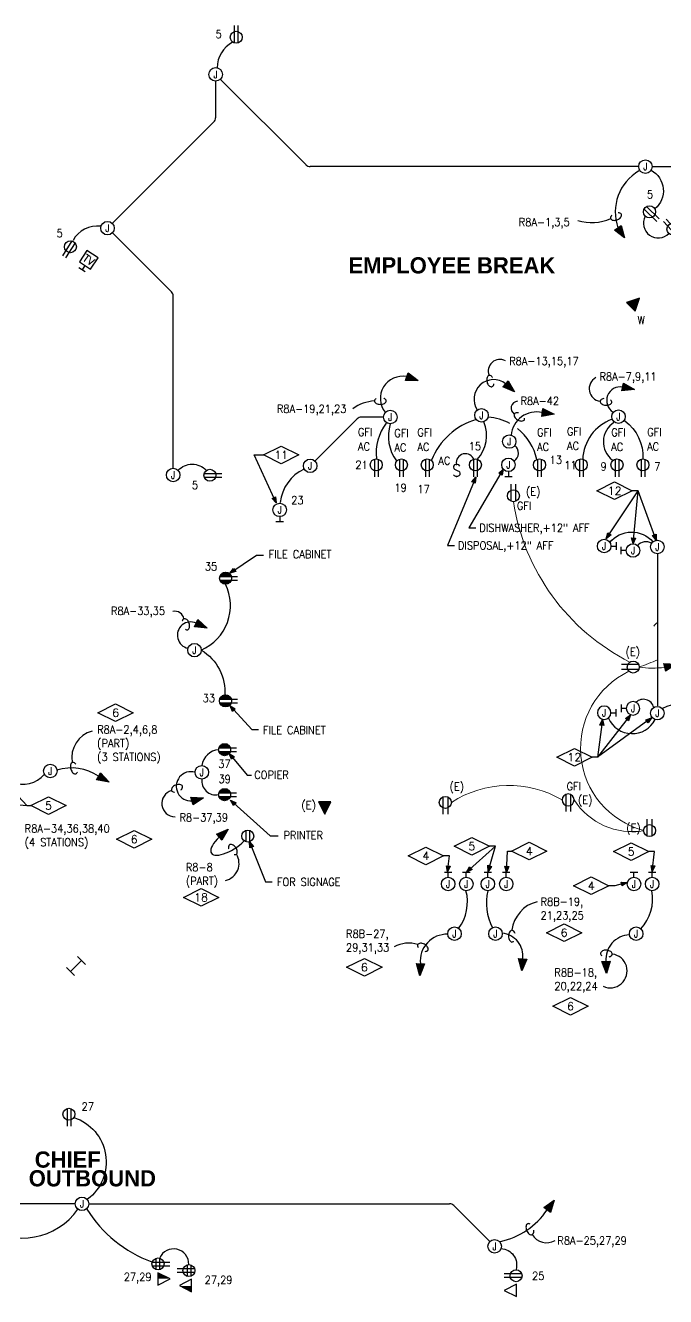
# Model space of a CAD drawing. Header units: inches. Extents: x -25 to 3150, y -1522 to 1529.
# Drawn here: x 652 to 1291, y 234 to 1504 of the extents above; entities that cross this region are included whole.
import ezdxf
from ezdxf.enums import TextEntityAlignment as Align

# ---------------------------------------------------------------- set-up
doc = ezdxf.new("R2010")
doc.units = ezdxf.units.IN
doc.header["$MEASUREMENT"] = 0
for name, color, linetype, lineweight in [('E-COMM-CNTR', 4, 'Continuous', 25), ('E-COMM-EXST', 4, 'Continuous', 25), ('E-COMM-NEWW', 2, 'Continuous', 25), ('E-JBOX-TEXT', 33, 'Continuous', 25), ('E-POWR-CIRC-EXST', 4, 'Continuous', 15), ('E-POWR-CIRC-NEWW', 10, 'Continuous', 30), ('E-POWR-DEVC-NEWW', 3, 'Continuous', 25), ('E-POWR-JBOX-NEWW', 5, 'Continuous', 25), ('E-POWR-RECP-CNTR', 4, 'Continuous', 25), ('E-POWR-RECP-EXST', 4, 'Continuous', 25), ('E-POWR-RECP-NEWW', 6, 'Continuous', 25), ('E-POWR-SWCH-NEWW', 30, 'Continuous', 25), ('E-TEXT', 71, 'Continuous', 25)]:
    doc.layers.add(name, color=color, linetype=linetype, lineweight=lineweight)
doc.layers.add('E-DEVC-TEXT', color=33, linetype='Continuous')
doc.layers.add('SMLTENAN', color=8, linetype='Continuous')
doc.styles.add('A', font='SIMPLEX.shx', dxfattribs={"width": 0.9, "height": 8})
doc.styles.add('Hand', font='cityb___.ttf')
doc.styles.add('SIMPLEX', font='SIMPLEX.shx')
doc.styles.get("Standard").update_dxf_attribs({"font": 'simplex.shx'})
doc.dimstyles.get("Standard").update_dxf_attribs({"dimtxt": 0.18, "dimasz": 0.18, "dimexe": 0.18, "dimexo": 0.0625, "dimgap": 0.09, "dimtad": 0, "dimtih": 1, "dimtoh": 1, "dimdec": 4, "dimzin": 0, "dimdsep": 46, "dimtxsty": 'Standard', "dimcen": 0.09, "dimadec": 0, "dimazin": 0, "dimtfac": 1, "dimtdec": 4, "dimtofl": 0, "dimtmove": 0, "dimatfit": 3, "dimfxl": 1, "dimtolj": 1, "dimtzin": 0, "dimarcsym": 0})

# ---------------------------------------------------------------- blocks, each defined once
blk = doc.blocks.new('pwr-out2')
for p, q in [((-0.019, 0.184), (-0.019, 0)), ((0.019, 0.184), (0.019, 0))]:
    blk.add_line(p, q)
blk.add_circle((0, 0.124), 0.0625)
blk = doc.blocks.new('pwr-TDO01')
blk.add_lwpolyline([(0, 0), (0.064, 0.127), (-0.065, 0.127), (0, 0)])
at = {"layer": 'E-COMM-CNTR'}
blk.add_solid([(0.003, 0.127), (0.003, 0.006), (0.003, 0.127), (0.064, 0.127)], dxfattribs=at)
blk = doc.blocks.new('pwr-out4')
for p, q in [((-0.019, 0.064), (-0.019, 0)), ((0.019, 0.064), (0.019, 0))]:
    blk.add_line(p, q)
blk.add_circle((0, 0.124), 0.0625)
at = {"layer": 'E-POWR-RECP-CNTR'}
for p, q in [((-0.06, 0.143), (0.06, 0.143)), ((-0.019, 0.184), (-0.019, 0.064)), ((0.019, 0.184), (0.019, 0.064)), ((-0.06, 0.105), (0.06, 0.105))]:
    blk.add_line(p, q, dxfattribs=at)
blk = doc.blocks.new('Ltg-Jbx02')
for p, q in [((0.039, 0), (-0.039, 0)), ((0, 0.054), (0, 0))]:
    blk.add_line(p, q)
blk.add_circle((0, 0.124), 0.0703)
at = {"layer": 'E-JBOX-TEXT', "width": 0.8}
blk.add_attdef('J', text='', height=0.0781, dxfattribs=at).set_placement((0, 0.124), align=Align.MIDDLE)
blk = doc.blocks.new('pwr-Tel01')
blk.add_lwpolyline([(0, 0), (0.064, 0.127), (-0.065, 0.127), (0, 0)])
blk.add_solid([(-0.065, 0.127), (0, 0), (0.064, 0.127)])
blk = doc.blocks.new('2PLEX')
for p, q in [((-2.4, 17.1), (-2.4, 0)), ((2.4, 17.1), (2.4, 0))]:
    blk.add_line(p, q)
blk.add_circle((0, 11.6), 6)
blk = doc.blocks.new('Ltg-Ckt22')
for p, q in [((0, 0.042), (0.125, 0)), ((0, -0.042), (0, 0.042)), ((0.125, 0), (0, -0.042)), ((0.125, 0.042), (0.25, 0)), ((0.125, -0.042), (0.125, 0.042)), ((0.25, 0), (0.125, -0.042)), ((0.25, -0.042), (0.25, 0.042)), ((0.25, 0.042), (0.375, 0)), ((0.375, 0), (0.25, -0.042))]:
    blk.add_line(p, q)
for points in [[(0.125, 0), (0, 0.042), (0, -0.042)], [(0.25, 0), (0.125, 0.042), (0.125, -0.042)], [(0.375, 0), (0.25, 0.042), (0.25, -0.042)]]:
    blk.add_solid(points)
blk = doc.blocks.new('Ltg-Jbx01')
blk.add_circle((0, 0), 0.0703)
at = {"layer": 'E-JBOX-TEXT', "width": 0.8}
blk.add_text('J', height=0.0781, dxfattribs=at).set_placement((0, 0), align=Align.MIDDLE)
blk = doc.blocks.new('pwr-swt01')
at = {"flags": 128}
blk.add_lwpolyline([(0.034, 0.108), (0.025, 0.12), (0.01, 0.126), (-0.009, 0.126), (-0.023, 0.12), (-0.033, 0.108), (-0.033, 0.096), (-0.028, 0.084), (-0.023, 0.078), (-0.014, 0.072), (0.015, 0.06), (0.025, 0.054), (0.03, 0.048), (0.034, 0.036), (0.034, 0.018), (0.025, 0.006), (0.01, 0), (-0.009, 0), (-0.023, 0.006), (-0.033, 0.018), (-0.033, 0.018)], dxfattribs=at)
for p in [(0.001, 0.126), (0.001, 0)]:
    blk.add_point(p)
blk = doc.blocks.new('AHJ')
for p, q in [((-6, 2), (0, 0)), ((-6, -2), (-6, 2)), ((0, 0), (-6, -2))]:
    blk.add_line(p, q)
blk.add_solid([(0, 0), (-6, 2), (-6, -2)])
blk = doc.blocks.new('Pwr-Out5')
for p, q in [((-0.019, 0.06), (-0.019, -0.06)), ((0.019, 0.06), (0.019, -0.06))]:
    blk.add_line(p, q)
blk.add_circle((0, 0), 0.0625)
blk = doc.blocks.new('pwr-Dat01')
blk.add_lwpolyline([(0, 0), (0.064, 0.127), (-0.065, 0.127), (0, 0)])
blk = doc.blocks.new('Std-Blk35')
blk.add_lwpolyline([(-0.184, 0.092), (0, 0), (-0.184, -0.092), (-0.368, 0)], close=True)
at = {"layer": 'E-DEVC-TEXT'}
blk.add_attdef('#', text='', height=0.0833, dxfattribs=at).set_placement((-0.184, 0), align=Align.MIDDLE)
blk = doc.blocks.new('Ltg-Ckt20')
for p, q in [((0, 0.042), (0.125, 0)), ((0, -0.042), (0, 0.042)), ((0.125, 0), (0, -0.042))]:
    blk.add_line(p, q)
blk.add_solid([(0.125, 0), (0, 0.042), (0, -0.042)])
blk = doc.blocks.new('*X23')
at = {"color": 0}
for p, q in [((3.115, 8.402), (3.115, 8.519)), ((3.12, 8.405), (3.12, 8.517)), ((3.125, 8.407), (3.125, 8.514)), ((3.13, 8.411), (3.13, 8.511)), ((3.135, 8.415), (3.135, 8.506)), ((3.14, 8.42), (3.14, 8.501)), ((3.145, 8.427), (3.145, 8.495)), ((3.15, 8.436), (3.15, 8.485))]:
    blk.add_line(p, q, dxfattribs=at)
blk = doc.blocks.new('pwr-out14')
for p, q in [((-0.019, 0.064), (-0.019, 0)), ((0.019, 0.064), (0.019, 0))]:
    blk.add_line(p, q)
blk.add_circle((0, 0.124), 0.0625)
at = {"layer": 'E-POWR-RECP-CNTR'}
for p, q in [((-0.019, 0.184), (-0.019, 0.064)), ((0.019, 0.184), (0.019, 0.064))]:
    blk.add_line(p, q, dxfattribs=at)
at = {"layer": 'E-POWR-RECP-CNTR', "xscale": -1}
blk.add_blockref('*X23', (3.092, -8.337), dxfattribs=at)
at = {"layer": 'E-POWR-RECP-CNTR'}
blk.add_blockref('*X23', (-3.092, -8.337), dxfattribs=at)
blk = doc.blocks.new('Std-Blk34')
blk.add_lwpolyline([(0.184, 0.092), (0.368, 0), (0.184, -0.092), (0, 0)], close=True)
at = {"layer": 'E-DEVC-TEXT', "style": 'SIMPLEX'}
blk.add_attdef('#', text='', height=0.0833, dxfattribs=at).set_placement((0.184, 0), align=Align.MIDDLE)
blk = doc.blocks.new('Std-Blk13')
for p, q in [((-0.07, 0.194), (-0.07, 0.054)), ((0.07, 0.194), (-0.07, 0.194)), ((0.07, 0.054), (0.07, 0.194)), ((-0.07, 0.054), (0.07, 0.054)), ((0.039, 0), (-0.039, 0)), ((0, 0.054), (0, 0))]:
    blk.add_line(p, q)
at = {"layer": 'E-DEVC-TEXT'}
blk.add_attdef('X', text='', height=0.0781, dxfattribs=at).set_placement((0, 0.124), align=Align.MIDDLE)
blk = doc.blocks.new('std-blk07')
blk.add_lwpolyline([(0.004, 0.092), (0.187, 0), (0.004, -0.092), (-0.18, 0)], close=True)
at = {"color": 7}
blk.add_attdef('#', text='', height=0.0833, dxfattribs=at).set_placement((0.004, 0), align=Align.MIDDLE)
blk = doc.blocks.new('Pwr-Ckt29')
for p, q in [((-0.081, 0.059), (-0.081, -0.059)), ((0.081, 0), (-0.081, 0)), ((0.081, 0.059), (0.081, -0.059))]:
    blk.add_line(p, q)

msp = doc.modelspace()

# ---------------------------------------------------------------- linework, layer by layer
at = {"layer": 'E-POWR-CIRC-EXST'}
for centre, radius, start, end in [((1352.8, 1061.3, 0), 216.5, 188.7211, 243.1527), ((1290.3, 896.6), 13.6, 124.1065, 147.4293), ((1190.3, 1071.4, 0), 221.1, 289.5803, 294.7102), ((1291.1, 782.1, 0), 85.3, 115.671, 254.868), ((1278.3, 950.2, 0), 88.1, 260.9008, 277.3891), ((1134.2, 639.7, 0), 105.2, 59.5925, 123.0574), ((1257.3, 767.4, 0), 68.7, 212.5738, 279.6409)]:
    msp.add_arc(centre, radius, start, end, dxfattribs=at)
at = {"layer": 'E-POWR-CIRC-NEWW'}
for p, q in [((841.4, 1448.7), (841.4, 1412.1)), ((846.1, 1450.7), (931.7, 1365.1)), ((738.3, 1306.6), (839.6, 1407.9)), ((1263.9, 1363.3), (935.9, 1363.3)), ((1277.4, 1363.3), (1314.4, 1363.3)), ((738.3, 1297), (797.3, 1238)), ((799, 1061.9), (799, 1233.8)), ((940.6, 1069), (982.8, 1111.2)), ((1009.1, 1113), (987, 1113)), ((1282.5, 976.5), (1282.5, 824.3)), ((701.3, 326.8), (625.3, 326.8)), ((714.8, 326.8), (1075, 326.8)), ((1115.3, 289.1), (1079.3, 325.1))]:
    msp.add_line(p, q, dxfattribs=at)
for points in [[(858.2, 1487.5, 0.269307), (843, 1462.1, 0.269307)], [(1276.3, 1359.6, -0.528604), (1280.1, 1321.1, -0.528604)], [(1270.4, 1313.6, 0.871784), (1294, 1296.5, 0.871784)], [(726.7, 1303.6, 0.319763), (699.1, 1289.4, 0.319763)], [(1011.7, 1106.9, 0.188875), (1002, 1071.4, 0.033544)], [(1015.8, 1106.1, 0.243438), (1022.1, 1069.2, 0.243438)], [(1101.7, 1110.5, 0.232401), (1057, 1069.9, 0.232401)], [(1102.7, 1070.6, 0.286478), (1109.4, 1108.2, 0.286478)], [(1135.3, 1106.5, 0.105267), (1113.6, 1113)], [(1237.3, 1110.8, 0.30598), (1208, 1070.6, 0.30598)], [(1239.2, 1107.6, 0.521086), (1237.6, 1070, 0.521086)], [(1249.9, 1109.2, -0.259414), (1267.9, 1071.3, -0.259414)], [(1162.2, 1070.6, 0.172868), (1142.8, 1101.5, 0.172868)], [(804.1, 1059.8, -0.435134), (832, 1059.9, -0.435134)], [(929.8, 1060.8, 0.270631), (906, 1027.6, 0.270631)], [(1235, 987.7, -0.464921), (1278, 988.4, -0.464921)], [(1276.7, 986.9, 0.344885), (1262.7, 984.6, 0.344885)], [(827.1, 880.1, -0.28478), (850.5, 834.5, -0.342581)], [(1278.9, 822.9, 0.568093), (1261.1, 828, 0.568093)], [(1233.8, 812, 0.632342), (1280.2, 810.6, 0.632342)], [(638.4, 747.9, 0.313732), (670.4, 756, 0.543346)], [(700.2, 413, -0.604276), (713.5, 331.3, -0.604276)], [(610.3, 304, 0.405877), (704, 321.4, 0.405877)], [(712.8, 321.5, 0.165942), (777.7, 268.7, 0.165942)], [(814.7, 266.3, 0.815985), (785.6, 272.7, 0.815985)], [(1126.5, 282, -0.485487), (1141.4, 261.2, -0.485487)]]:
    msp.add_lwpolyline(points, format="xyb", dxfattribs=at)
at = {"layer": 'E-POWR-CIRC-NEWW', "elevation": 0}
msp.add_lwpolyline([(1099.5, 1069.9, 0.943503), (1081.8, 1065.7, 1.871641)], format="xyb", dxfattribs=at)
at = {"layer": 'E-POWR-CIRC-NEWW'}
for centre, radius, start, end in [((835.4, 1412.1), 6, 315, 360), ((935.9, 1369.3), 6, 225, 270), ((1287.9, 1317.9), 47.4, 120.1461, 199.3879), ((793, 1233.8), 6, 0, 45), ((1028.1, 1131.6), 22.2, 79.0621, 218.685), ((1118.9, 1130.9), 19.5, 51.5688, 213.7086), ((1245.6, 1129.5), 13.7, 80.1166, 237.7915), ((1162, 1092.4), 25.7, 77.3368, 174.2883), ((987, 1107), 6, 90, 135), ((1134, 1077.1), 9.8, 303.7028, 50.9477), ((807.9, 924.6), 48.4, 293.306, 26.1177), ((816.5, 895), 13.3, 65.3783, 258.5658), ((1304.2, 793.5), 32.7, 55.1906, 120.4618), ((846.2, 761.9), 18.8, 95.5233, 171.0977), ((697.7, 715.1), 47.3, 55.3438, 108.0658), ((816.7, 744), 14.6, 73.3461, 274.1882), ((841.7, 749.6), 14.2, 173.0206, 280.8832), ((1049, 628.4), 43.9, 323.0333, 14.9009), ((1167.4, 627.6), 55.6, 167.4798, 206.7031), ((1234.1, 631.4), 43.7, 316.8187, 10.8588), ((1125.6, 574.6), 22.6, 352.6195, 84.8897), ((1072.5, 569.4), 26.8, 88.6029, 185.7688), ((1255.4, 571.2), 24.3, 91.7149, 185.3301), ((1075, 320.8), 6, 45, 90), ((1110.5, 361.9), 74.3, 281.9347, 326.3139)]:
    msp.add_arc(centre, radius, start, end, dxfattribs=at)
msp.add_ellipse((857.4, 691.2), major_axis=(-20.1, -14.1), ratio=0.386484, start_param=5.088998, end_param=8.243195, dxfattribs=at)
at = {"layer": 'E-TEXT'}
for points in [[(1237.1, 1314.7, 0.030999), (1236.6, 1314.1, 0.106793), (1235.8, 1312.5, 0.154593), (1235.9, 1311.3, 0.154593), (1236.7, 1310.3, 0.106793), (1238.3, 1309.6, 0.073312), (1240.3, 1309.6, 0.059821), (1242.5, 1310.2, 0.059821), (1244.6, 1311.3, 0.073312), (1246, 1312.6, 0.106793), (1246.8, 1314.2, 0.154593), (1246.7, 1315.5, 0.154593), (1245.9, 1316.5, 0.106793), (1244.3, 1317.1, 0.033169), (1243.4, 1317.2, 0.033169)], [(1118, 1152.5, 0.049741), (1117.2, 1153.5, 0.106793), (1115.7, 1154.5, 0.154593), (1114.4, 1154.6, 0.154593), (1113.3, 1154, 0.106793), (1112.4, 1152.4, 0.073312), (1112.1, 1150.5, 0.059821), (1112.4, 1148.2, 0.059821), (1113.2, 1145.9, 0.073312), (1114.3, 1144.4, 0.106793), (1115.8, 1143.4, 0.154593), (1117.1, 1143.3, 0.154593), (1118.2, 1143.9, 0.106793), (1119.1, 1145.5, 0.032069), (1119.2, 1146.3, 0.032069)], [(1001.5, 1131.4, 0.090602), (1000.5, 1130.3, 0.154593), (1000.1, 1129.1, 0.154593), (1000.5, 1127.9, 0.106793), (1001.8, 1126.7, 0.073312), (1003.6, 1126, 0.059821), (1005.9, 1125.7, 0.059821), (1008.2, 1126, 0.073312), (1010, 1126.7, 0.106793), (1011.3, 1127.9, 0.154593), (1011.7, 1129.1, 0.154593), (1011.3, 1130.3, 0.106793), (1010, 1131.5, 0.023722), (1009.5, 1131.8, 0.023722)], [(1228.9, 1131.5, 0.060177), (1227.3, 1131, 0.106793), (1225.9, 1130, 0.154593), (1225.4, 1128.8, 0.154593), (1225.7, 1127.6, 0.106793), (1226.9, 1126.2, 0.073312), (1228.6, 1125.3, 0.059821), (1230.9, 1124.8, 0.059821), (1233.2, 1124.9, 0.073312), (1235.1, 1125.4, 0.106793), (1236.5, 1126.5, 0.154593), (1237, 1127.6, 0.154593), (1236.7, 1128.9, 0.106029), (1235.6, 1130.2, 0.106029)], [(1143.9, 1117.1, 0.061467), (1142.3, 1117.3, 0.106793), (1140.6, 1116.9, 0.154593), (1139.7, 1116, 0.154593), (1139.4, 1114.8, 0.106793), (1139.9, 1113.1, 0.073312), (1141.1, 1111.6, 0.059821), (1143, 1110.2, 0.059821), (1145.2, 1109.3, 0.073312), (1147.1, 1109, 0.106793), (1148.8, 1109.4, 0.154593), (1149.8, 1110.3, 0.154593), (1150, 1111.5, 0.02166), (1150, 1111.8, 0.02166)], [(811.2, 900.9, 0.0751), (812.3, 900.4, 0.154593), (813.6, 900.4, 0.154593), (814.6, 901.2, 0.106793), (815.3, 902.8, 0.073312), (815.4, 904.7, 0.059821), (814.9, 907, 0.059821), (813.9, 909.2, 0.073312), (812.6, 910.6, 0.106793), (811, 911.4, 0.154593), (809.7, 911.4, 0.154593), (808.7, 910.6, 0.106793), (808, 909, 0.004542), (808, 908.9, 0.004542)], [(701.9, 766, 0.042306), (701.1, 766.8, 0.106793), (699.6, 767.7, 0.154593), (698.3, 767.7, 0.154593), (697.3, 767, 0.106793), (696.5, 765.3, 0.073312), (696.4, 763.4, 0.059821), (696.8, 761.1, 0.059821), (697.8, 759, 0.073312), (699, 757.5, 0.106793), (700.6, 756.6, 0.154593), (701.8, 756.6, 0.154593), (702.8, 757.3, 0.063557), (703.4, 758.2, 0.063557)], [(806.8, 740.4, 0.045501), (807.6, 741.3, 0.106793), (808.4, 743, 0.154593), (808.3, 744.2, 0.154593), (807.5, 745.2, 0.106793), (805.8, 745.8, 0.073312), (803.9, 745.8, 0.059821), (801.6, 745.2, 0.059821), (799.5, 744, 0.073312), (798.2, 742.7, 0.106793), (797.4, 741, 0.154593), (797.5, 739.8, 0.154593), (798.3, 738.8, 0.106793), (800, 738.2, 0.014186), (800.4, 738.1, 0.014186)], [(859.8, 675.8, 0.071262), (861, 675.7, 0.154593), (862.2, 676.1, 0.154593), (862.9, 677.1, 0.106793), (863.1, 678.9, 0.073312), (862.6, 680.8, 0.059821), (861.5, 682.8, 0.059821), (859.8, 684.5, 0.073312), (858.2, 685.5, 0.106793), (856.4, 685.8, 0.154593), (855.2, 685.4, 0.154593), (854.5, 684.4, 0.106793), (854.3, 682.6, 0.046269), (854.5, 681.4, 0.046269)], [(1140.4, 596.8, 0.064933), (1139.7, 598.4, 0.106793), (1138.5, 599.7, 0.154593), (1137.3, 600.1, 0.154593), (1136.1, 599.7, 0.106793), (1134.9, 598.4, 0.073312), (1134.1, 596.6, 0.059821), (1133.8, 594.3, 0.059821), (1134.1, 591.9, 0.073312), (1134.9, 590.2, 0.106793), (1136.1, 588.8, 0.154593), (1137.3, 588.4, 0.154593), (1138.5, 588.8, 0.030013), (1138.9, 589.1, 0.030013)], [(1050.7, 579, 0.006375), (1050.8, 579, 0.106793), (1052.6, 579.4, 0.154593), (1053.5, 580.3, 0.154593), (1053.7, 581.5, 0.106793), (1053.1, 583.2, 0.073312), (1051.9, 584.7, 0.059821), (1050, 586.1, 0.059821), (1047.8, 586.9, 0.073312), (1045.9, 587.2, 0.106793), (1044.2, 586.7, 0.154593), (1043.2, 585.8, 0.154593), (1043, 584.6, 0.106793), (1043.6, 582.9, 0.004108), (1043.6, 582.8, 0.004108)], [(1234.5, 573.6, 0.043099), (1235.5, 574, 0.106793), (1236.9, 575.1, 0.154593), (1237.4, 576.2, 0.154593), (1237.1, 577.5, 0.106793), (1235.9, 578.8, 0.073312), (1234.2, 579.7, 0.059821), (1231.9, 580.1, 0.059821), (1229.5, 580.1, 0.073312), (1227.7, 579.5, 0.106793), (1226.3, 578.4, 0.154593), (1225.8, 577.2, 0.154593), (1226.1, 576, 0.086104), (1227, 574.9, 0.086104)], [(1155.4, 306.4, 0.075857), (1154.2, 306.9, 0.154593), (1153, 306.8, 0.154593), (1152, 306, 0.106793), (1151.4, 304.3, 0.073312), (1151.4, 302.3, 0.059821), (1152, 300.1, 0.059821), (1153.1, 298, 0.073312), (1154.5, 296.6, 0.106793), (1156.1, 295.9, 0.154593), (1157.4, 296, 0.154593), (1158.3, 296.8, 0.106793), (1159, 298.5, 0.068606), (1159, 300.3, 0.068606)]]:
    msp.add_lwpolyline(points, format="xyb", dxfattribs=at)
for centre, radius, start, end in [((1216.8, 1355.4), 48.1, 253.4936, 293.3982), ((1125.3, 1158.9), 11.7, 62.4722, 201.2586), ((1227, 1141.3), 12.6, 118.2978, 262.5479), ((1001.8, 1090.3), 38.8, 92.5409, 126.8592), ((1143.4, 1121.9), 6.93, 93.2725, 237.6475), ((800.8, 909.8), 9.12, 10.3237, 102.7068), ((725.5, 772.6), 27.7, 105.7208, 190.1135), ((801, 726.9), 13.3, 105.3335, 269.7195), ((847.2, 667), 17.6, 283.6466, 31.2528), ((1170.3, 596.4), 33.2, 103.7856, 173.5886), ((1034.2, 557), 30.3, 72.6712, 118.7455), ((1235.4, 559.5), 16.9, 245.0401, 82.9608), ((1172.1, 305.3), 17.4, 212.287, 298.1319)]:
    msp.add_arc(centre, radius, start, end, dxfattribs=at)

# ---------------------------------------------------------------- block references
at = {"layer": 'E-COMM-EXST', "xscale": 95.99999999999974, "yscale": 95.99999999999974, "zscale": 95.99999999999974, "rotation": 0.06355149033119581}
msp.add_blockref('pwr-Tel01', (950.5, 716.3, 0), dxfattribs=at)
at = {"layer": 'E-COMM-NEWW'}
for name, p, xscale, yscale, zscale, rotation in [('pwr-Tel01', (1264.7, 1231.9), 96.00000000000065, 96.00000000000065, 96.00000000000065, 134.9999161627803), ('pwr-TDO01', (796, 251.7), 96, 96, 96, 90), ('pwr-TDO01', (805.2, 245.1, 0), 96, 96, 96, 270), ('pwr-Dat01', (1129.5, 240.2), 96, 96, 96, 270)]:
    msp.add_blockref(name, p, dxfattribs=dict(at, xscale=xscale, yscale=yscale, zscale=zscale, rotation=rotation))
at = {"layer": 'E-POWR-CIRC-EXST', "xscale": 96, "yscale": 96, "zscale": 96, "rotation": 15.24717191836322}
msp.add_blockref('Ltg-Ckt22', (1289.7, 862.8, 0), dxfattribs=at)
at = {"layer": 'E-POWR-CIRC-NEWW'}
for p, xscale, yscale, zscale, rotation in [((1243.1, 1302.1), 96, 96, 96, 303.7016406003679), ((1032.3, 1153.4), 96, 96, 96, 340.8287773293825), ((1131, 1146.1), 96, 96, 96, 318.3788375711106), ((1247.9, 1143), 96, 96, 96, 347.7800756475141), ((1167.6, 1117.5), 96, 96, 96, 352.6970982529127), ((822, 907.1), 96, 96, 96, 334.8075967347059), ((724.6, 754), 96, 96, 96, 330.9550026325851), ((817.8, 729.4), 96, 96, 96, 14.9263225595387), ((844.9, 693.2), 95.99999999999987, 95.99999999999987, 95.99999999999987, 41.76493296318403), ((1148, 571.7), 96, 96, 96, 265.5995683999808), ((1045.9, 566.7), 96, 96, 96, 267.8780682184862), ((1231.2, 569), 96, 96, 96, 272.4905215707649), ((1172.4, 320.6), 96, 96, 96, 53.73416982580286)]:
    msp.add_blockref('Ltg-Ckt20', p, dxfattribs=dict(at, xscale=xscale, yscale=yscale, zscale=zscale, rotation=rotation))
at = {"layer": 'E-POWR-DEVC-NEWW', "xscale": 96.00000000000054, "yscale": 96.00000000000054, "zscale": 96.00000000000054, "rotation": 326.327403863329}
msp.add_blockref('Std-Blk13', (708.1, 1260.2), dxfattribs=at).add_auto_attribs({'X': 'TV'})
at = {"layer": 'E-POWR-DEVC-NEWW', "xscale": 96.00000000000045, "yscale": 96.00000000000045, "zscale": 96.00000000000045, "rotation": 44.99999999999981}
msp.add_blockref('Pwr-Ckt29', (702.1, 564.5), dxfattribs=at)
at = {"layer": 'E-POWR-JBOX-NEWW', "xscale": 96, "yscale": 96, "zscale": 96}
for p in [(841.4, 1455.4), (1270.6, 1363.3), (733.5, 1301.8), (1015.8, 1113), (1106.9, 1114.8), (1243.7, 1113.4), (1134.6, 1088.5), (935.8, 1064.2), (799, 1055.1), (1282.5, 983.2), (820.3, 880.1), (1282.5, 817.1), (676.3, 759.3), (827.6, 758), (1079.9, 596.7), (1120.9, 596.7), (1261.3, 596.7), (708, 326.8), (1120, 284.3)]:
    msp.add_blockref('Ltg-Jbx01', p, dxfattribs=at)
for p in [(1133.8, 1053.3), (905.4, 1008.3, 0)]:
    msp.add_blockref('Ltg-Jbx02', p, dxfattribs=at).add_auto_attribs({'J': 'J'})
at = {"layer": 'E-POWR-JBOX-NEWW'}
ref = msp.add_blockref('Ltg-Jbx02', (1241.3, 984.1, 0), dxfattribs=dict(at, xscale=96, yscale=96, zscale=96, rotation=90))
ref.add_attrib('J', 'J', dxfattribs={"layer": 'E-JBOX-TEXT', "height": 7.5, "width": 0.8}).set_placement((1229.4, 984.1, 0), align=Align.MIDDLE)
ref = msp.add_blockref('Ltg-Jbx02', (1246.3, 979.6, 0), dxfattribs=dict(at, xscale=96, yscale=96, zscale=96, rotation=270))
ref.add_attrib('J', 'J', dxfattribs={"layer": 'E-JBOX-TEXT', "height": 7.5, "width": 0.8}).set_placement((1258.2, 979.6, 0), align=Align.MIDDLE)
ref = msp.add_blockref('Ltg-Jbx02', (1246.3, 821.9, 0), dxfattribs=dict(at, xscale=-96, yscale=96, zscale=96, rotation=270))
ref.add_attrib('J', 'J', dxfattribs={"layer": 'E-JBOX-TEXT', "height": 7.5, "width": 0.8}).set_placement((1258.2, 821.9, 0), align=Align.MIDDLE)
ref = msp.add_blockref('Ltg-Jbx02', (1241.3, 817.5, 0), dxfattribs=dict(at, xscale=-96, yscale=96, zscale=96, rotation=90))
ref.add_attrib('J', 'J', dxfattribs={"layer": 'E-JBOX-TEXT', "height": 7.5, "width": 0.8}).set_placement((1229.4, 817.5, 0), align=Align.MIDDLE)
ref = msp.add_blockref('Ltg-Jbx02', (1073.6, 658.3), dxfattribs=dict(at, xscale=96, yscale=96, zscale=96, rotation=180))
ref.add_attrib('J', 'J', dxfattribs={"layer": 'E-JBOX-TEXT', "height": 7.5, "width": 0.8}).set_placement((1073.6, 646.4), align=Align.MIDDLE)
ref = msp.add_blockref('Ltg-Jbx02', (1091.7, 658.3), dxfattribs=dict(at, xscale=96, yscale=96, zscale=96, rotation=180))
ref.add_attrib('J', 'J', dxfattribs={"layer": 'E-JBOX-TEXT', "height": 7.5, "width": 0.8}).set_placement((1091.7, 646.4), align=Align.MIDDLE)
ref = msp.add_blockref('Ltg-Jbx02', (1113.2, 658.3), dxfattribs=dict(at, xscale=96, yscale=96, zscale=96, rotation=180))
ref.add_attrib('J', 'J', dxfattribs={"layer": 'E-JBOX-TEXT', "height": 7.5, "width": 0.8}).set_placement((1113.2, 646.4), align=Align.MIDDLE)
ref = msp.add_blockref('Ltg-Jbx02', (1131.6, 658.3), dxfattribs=dict(at, xscale=96, yscale=96, zscale=96, rotation=180))
ref.add_attrib('J', 'J', dxfattribs={"layer": 'E-JBOX-TEXT', "height": 7.5, "width": 0.8}).set_placement((1131.6, 646.4), align=Align.MIDDLE)
ref = msp.add_blockref('Ltg-Jbx02', (1259.1, 658.3), dxfattribs=dict(at, xscale=96, yscale=96, zscale=96, rotation=180))
ref.add_attrib('J', 'J', dxfattribs={"layer": 'E-JBOX-TEXT', "height": 7.5, "width": 0.8}).set_placement((1259.1, 646.4), align=Align.MIDDLE)
ref = msp.add_blockref('Ltg-Jbx02', (1277.3, 658.3), dxfattribs=dict(at, xscale=96, yscale=96, zscale=96, rotation=180))
ref.add_attrib('J', 'J', dxfattribs={"layer": 'E-JBOX-TEXT', "height": 7.5, "width": 0.8}).set_placement((1277.3, 646.4), align=Align.MIDDLE)
at = {"layer": 'E-POWR-RECP-EXST'}
for p, rotation in [((1138.8, 1046, 0), 179.9999562610886), ((1246.8, 863.2, 0), 270), ((1274.8, 711.3, 0), 180)]:
    msp.add_blockref('2PLEX', p, dxfattribs=dict(at, rotation=rotation))
msp.add_blockref('2PLEX', (1070.8, 716.3, 0), dxfattribs=at)
at = {"layer": 'E-POWR-RECP-EXST', "xscale": -1, "rotation": 4.373891145270647e-05}
msp.add_blockref('2PLEX', (1193.4, 718.8, 0), dxfattribs=at)
at = {"layer": 'E-POWR-RECP-NEWW'}
for name, p, xscale, yscale, zscale, rotation in [('pwr-out2', (862, 1504.4, 0), 96, 96, 96, 180), ('pwr-out2', (1283.1, 1309.7), 96.00000000000071, 96.00000000000071, 96.00000000000071, 45.41896709050928), ('pwr-out2', (1290, 1309.5), 95.99999999999976, 95.99999999999976, 95.99999999999976, 223.0257743011179), ('pwr-out2', (690, 1273.2), 95.9999999999993, 95.9999999999993, 95.9999999999993, 327.3865138711467), ('pwr-out2', (847.7, 1054.8, 0), 96, 96, 96, 90), ('pwr-out14', (863.3, 951.9), 96, 96, 96, 90), ('pwr-out14', (863.2, 829.3), 96, 96, 96, 90), ('pwr-out14', (862.3, 780.6), 96, 96, 96, 90), ('pwr-out14', (862.3, 735.6), 96, 96, 96, 90), ('pwr-out4', (795.8, 266.7), 96, 96, 96, 90), ('pwr-out4', (802.9, 260), 96, 96, 96, 270), ('pwr-out2', (1129.5, 254.9), 96, 96, 96, 270)]:
    msp.add_blockref(name, p, dxfattribs=dict(at, xscale=xscale, yscale=yscale, zscale=zscale, rotation=rotation))
at = {"layer": 'E-POWR-RECP-NEWW', "xscale": 96, "yscale": 96, "zscale": 96}
for name, p in [('pwr-out2', (1001.8, 1053.3, 0)), ('pwr-out2', (1026.9, 1053.3, 0)), ('pwr-out2', (1052.8, 1053.3, 0)), ('pwr-out2', (1100.8, 1053.3, 0)), ('pwr-out2', (1164.8, 1053.3, 0)), ('pwr-out2', (1206.5, 1053.3, 0)), ('pwr-out2', (1242.2, 1053.3, 0)), ('pwr-out2', (1268.1, 1053.3, 0)), ('Pwr-Out5', (873.5, 694.3)), ('pwr-out2', (695, 404.3, 0))]:
    msp.add_blockref(name, p, dxfattribs=at)
at = {"layer": 'E-POWR-SWCH-NEWW', "xscale": 96, "yscale": 96, "zscale": 96}
msp.add_blockref('pwr-swt01', (1082, 1053.6, 0), dxfattribs=at)
at = {"layer": 'E-TEXT'}
ref = msp.add_blockref('Std-Blk34', (889.2, 1075.1), dxfattribs=dict(at, xscale=96, yscale=96, zscale=96))
ref.add_attrib('#', '11', dxfattribs={"layer": 'E-DEVC-TEXT', "height": 8}).set_placement((906.9, 1075.1), align=Align.MIDDLE)
at = {"layer": 'E-TEXT', "xscale": 96, "yscale": 96, "zscale": 96}
for p, values in [((1257.5, 1039.4), {'#': '12'}), ((1217.3, 773.1), {'#': '12'}), ((692.3, 724.7), {'#': '5'}), ((1115, 684.1), {'#': '5'}), ((1172.3, 679.2), {'#': '4'}), ((1274.1, 678.7), {'#': '5'}), ((1069.1, 674.4), {'#': '4'}), ((1234.2, 644.6), {'#': '4'}), ((1207, 597.7), {'#': '6'}), ((1007.6, 563.1), {'#': '6'}), ((1213.4, 524.2), {'#': '6'})]:
    msp.add_blockref('Std-Blk35', p, dxfattribs=at).add_auto_attribs(values)
at = {"layer": 'E-TEXT'}
ref = msp.add_blockref('Std-Blk34', (723.9, 817.5), dxfattribs=dict(at, xscale=96, yscale=96, zscale=96))
ref.add_attrib('#', '6', dxfattribs={"layer": 'E-DEVC-TEXT', "height": 8}).set_placement((741.6, 817.5), align=Align.MIDDLE)
ref = msp.add_blockref('Std-Blk34', (742.3, 691.1), dxfattribs=dict(at, xscale=96, yscale=96, zscale=96))
ref.add_attrib('#', '6', dxfattribs={"layer": 'E-DEVC-TEXT', "height": 8}).set_placement((760, 691.1), align=Align.MIDDLE)
ref = msp.add_blockref('std-blk07', (826.6, 633), dxfattribs=dict(at, xscale=96, yscale=96, zscale=96))
ref.add_attrib('#', '18', dxfattribs={"layer": '0', "height": 8}).set_placement((826.9, 633), align=Align.MIDDLE)

# ---------------------------------------------------------------- texts
at = {"layer": 'E-TEXT', "style": 'A', "width": 0.9}
for s, p in [('5', (841.3, 1491.7)), ('5', (1272, 1331.5)), ('R8A-1,3,5', (1144.1, 1303.8)), ('5', (682.7, 1292.7)), ('W', (1262.7, 1205.8)), ('R8A-13,15,17', (1134.5, 1165)), ('R8A-7,9,11', (1224.7, 1149.5)), ('R8A-42', (1145.8, 1125.2)), ('R8A-19,21,23', (902.6, 1117.2)), ('GFI', (983.5, 1094)), ('GFI', (1019.9, 1093)), ('GFI', (1042.9, 1093.7)), ('GFI', (1162.4, 1093.7)), ('GFI', (1192.2, 1094.6)), ('GFI', (1236.4, 1093.7)), ('GFI', (1272.3, 1094)), ('AC', (983.5, 1079.5)), ('AC', (1019.9, 1078.6)), ('AC', (1042.9, 1079.2)), ('15', (1094.2, 1079.8)), ('AC', (1162.4, 1079.2)), ('AC', (1192.2, 1080.2)), ('AC', (1236.4, 1079.2)), ('AC', (1272.3, 1079.5)), ('21', (981, 1061.2)), ('AC', (1063.8, 1065.4)), ('13', (1174.9, 1066.2)), ('11', (1189.6, 1060.9)), ('9', (1225.7, 1059.6)), ('7', (1279.5, 1059.6)), ('5', (817.8, 1041)), ('19', (1019.9, 1038.4)), ('17', (1043, 1037.1)), ('(E)', (1151.3, 1034.5)), ('23', (916.9, 1025.9)), ('GFI', (1142.2, 1020.4)), ('DISHWASHER,+12" AFF', (1104.7, 998.3)), ('FILE CABINET', (894.4, 971.9)), ('DISPOSAL,+12" AFF', (1083.3, 980.7)), ('35', (830.7, 959.7)), ('R8A-33,35', (736.9, 915.3)), ('(E)', (1250.7, 874.4)), ('33', (828.4, 828.2)), ('R8A-2,4,6,8', (723.1, 796.7)), ('FILE CABINET', (888.7, 796.2)), ('(PART)', (723.1, 783)), ('(3 STATIONS)', (723.1, 769.3)), ('37', (844.1, 762.3)), ('39', (844.3, 747.3)), ('COPIER', (880, 751.4)), ('(E)', (1075, 739.7)), ('GFI', (1191.8, 740)), ('(E)', (927.1, 721.2)), ('(E)', (1203.2, 726.4)), ('R8-37,39', (805.3, 708.9)), ('R8A-34,36,38,40', (650.8, 697.8, 0)), ('PRINTER', (909.2, 691.1)), ('(E)', (1251.4, 698.4)), ('(4 STATIONS)', (650.8, 684.1, 0)), ('R8-8', (811.7, 659.1)), ('(PART)', (811.7, 645.4)), ('FOR SIGNAGE', (902.6, 644.4)), ('R8B-19,', (1165.9, 624.7)), ('21,23,25', (1165.9, 611)), ('R8B-27,', (971.6, 592.6)), ('29,31,33', (971.6, 578.9)), ('R8B-18,', (1179.7, 554)), ('20,22,24', (1179.7, 540.3)), ('27', (707.6, 420)), ('R8A-25,27,29', (1182.6, 286)), ('27,29', (749.7, 249.7)), ('27,29', (830.5, 246.7)), ('25', (1157.4, 250.7))]:
    msp.add_text(s, height=8, dxfattribs=at).set_placement(p)
at = {"layer": 'SMLTENAN', "linetype": 'Continuous', "style": 'Hand', "width": 1.015228}
for s, p in [('EMPLOYEE BREAK', (974.1, 1256.5, 0)), ('CHIEF', (660.8, 362.9, 0)), ('OUTBOUND', (654.8, 344.2, 0))]:
    msp.add_text(s, height=16.2, dxfattribs=at).set_placement(p)

# ---------------------------------------------------------------- leaders
at = {"layer": 'E-TEXT'}
for points in [[(902, 1027.2), (879.8, 1075.1), (889.2, 1075.1)], [(1128.7, 1060.8), (1094.4, 1002.2), (1101.2, 1002.2)], [(1101.1, 1053), (1073, 984.5), (1079.8, 984.5)], [(1231.5, 991.4), (1263.3, 1039.4), (1257.5, 1039.4)], [(1258.2, 986.5), (1263.3, 1039.4), (1258.8, 1039.4)], [(1281.4, 990), (1263.3, 1039.4), (1258.8, 1039.4)], [(855.7, 956.9, 0), (882.3, 974.9, 0), (889.1, 974.9, 0)], [(855.8, 824.4, 0), (877.5, 800.7, 0), (884.3, 800.7, 0)], [(1255.6, 815.3), (1222.9, 773.1), (1220.3, 773.1)], [(1276.8, 812.3), (1222.9, 773.1), (1217.3, 773.1)], [(1227.8, 810.6), (1222.9, 773.1), (1219.7, 773.1)], [(855.1, 776.8), (873, 755.1), (877.3, 755.1)], [(636, 743.2), (652.9, 724.7), (657, 724.7)], [(623.9, 727.4), (652.9, 724.7), (657, 724.7)], [(856.3, 730), (896, 694.4), (903.9, 694.4)], [(875.3, 688.5), (891.3, 648.6), (897.8, 648.6)], [(1073.1, 658.6), (1074.9, 674.4), (1069.1, 674.4)], [(1091.9, 658.3), (1120.8, 684.1), (1115, 684.1)], [(1113.4, 659), (1120.8, 684.1), (1115, 684.1)], [(1131.8, 658.3), (1133, 679.2), (1137, 679.2)], [(1277.4, 658.9), (1279.8, 678.7), (1274.1, 678.7)], [(1252.5, 647.9), (1240, 644.6), (1234.2, 644.6)]]:
    msp.add_leader(points, dimstyle='Standard', override={"dimscale": 96, "dimasz": 0.01, "dimldrblk": 'AHJ'}, dxfattribs=at)

doc.saveas('drawing.dxf')
